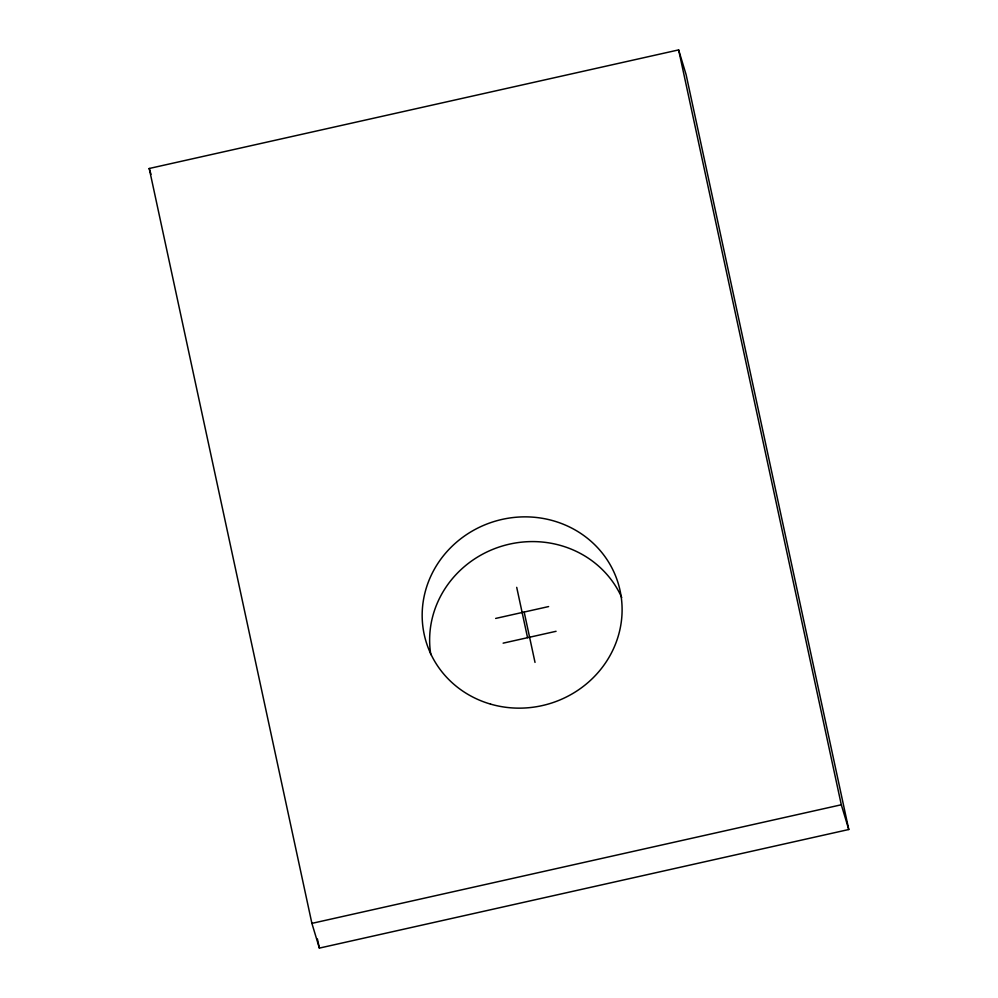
<?xml version="1.0" encoding="UTF-8"?>
<svg xmlns="http://www.w3.org/2000/svg" width="998" height="998" viewBox="0 0 998 998"><rect width="100%" height="100%" fill="white"/><g stroke="black" fill="none" stroke-linecap="round" stroke-linejoin="round"><path stroke-width="1.5" d="M149.226 168.487L678.628 49.9L686.1 74.625L848.774 829.513L319.372 948.1L311.9 923.375L149.226 168.487L150.985 174.313M495.657 618.436L548.601 606.572M503.129 643.161L556.073 631.297M311.9 923.375L841.302 804.775L848.774 829.513M678.628 49.9L841.302 804.775M524.175 612.073L535.015 662.398M516.715 587.348L527.555 637.672M317.401 938.968L319.372 948.1M430.799 654.601A100.399 95.209 -16.8 0 1 502.356 546.006A100.399 95.209 -16.8 0 1 621.729 597.528M490.542 704.101A100.399 95.209 -16.8 0 0 620.07 590.567A100.399 95.209 -16.8 0 0 455.787 542.85A100.399 95.209 -16.8 0 0 490.542 704.101"/></g></svg>
